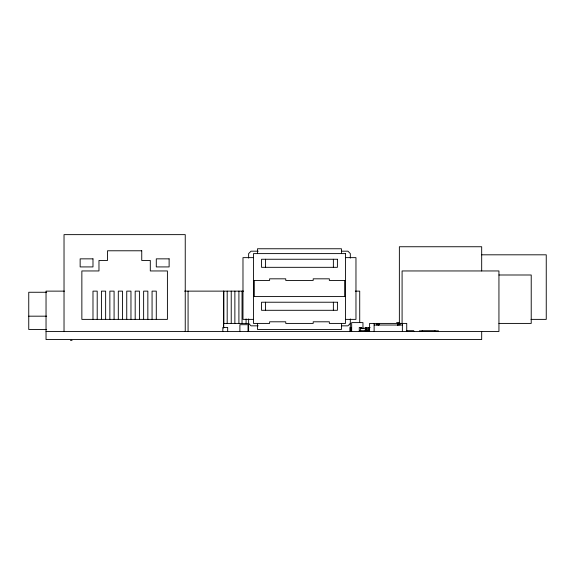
<?xml version="1.0" encoding="UTF-8"?>
<svg xmlns="http://www.w3.org/2000/svg" width="575" height="575" viewBox="0 0 575 575"><rect width="100%" height="100%" fill="white"/><g stroke="black" fill="none" stroke-linecap="round" stroke-linejoin="round"><path stroke-width="0.86" d="M350.319 323.416L347.904 325.838L341.442 325.838M258.225 251.182L251.052 251.182L248.63 253.604L248.63 258.082M341.442 251.182L347.904 251.182L350.319 253.604L350.319 258.082M481.685 254.811L546.25 254.811L546.25 319.377L531.005 319.377M253.474 257.636L242.981 257.636L242.981 319.377L253.474 319.377M345.482 257.636L355.968 257.636L355.968 319.377L345.482 319.377M498.942 274.994L531.221 274.994L531.221 323.416L498.942 323.416M253.474 280.435L269.618 280.435L269.618 278.825L285.753 278.825L285.753 280.435L313.195 280.435L313.195 278.825L329.338 278.825L329.338 280.435L345.482 280.435M64.458 291.13L46.036 291.13L46.036 339.552L481.685 339.552L481.685 331.488M184.582 291.13L243.656 291.13M355.307 291.13L359.72 291.13L359.72 322.518M46.683 292.258L28.75 292.258L28.75 329.468L46.683 329.468M253.474 296.578L345.482 296.578M28.75 316.178L46.683 316.178M396.621 322.604L399.747 322.604M248.716 323.416L223.711 323.416L223.711 327.901M374.124 325.026L402.371 325.026M258.225 325.838L251.052 325.838L248.63 323.416M370.099 327.441L368.323 327.441L368.467 330.675M360.654 328.253L365.305 328.253M369.603 330.675L359.698 330.675L359.698 331.488M406.733 330.675L413.777 330.675L413.777 331.488M422.187 330.841L419.405 330.841L419.405 331.488M434.98 330.841L438.452 330.841L438.452 331.488M46.036 331.488L498.942 331.488L498.942 270.954L402.09 270.954L402.09 323.473M70.452 340.364L72.062 340.364M481.685 270.954L481.685 246.747L399.366 246.747L399.366 323.459M434.98 331.488L434.98 330.675L422.187 330.675L422.187 331.488M406.733 331.488L406.733 323.416L369.603 323.416L369.603 331.488M402.371 323.416L402.371 331.488M399.984 323.416L399.984 325.026M398.971 323.416L398.971 325.026M398.188 323.416L398.188 325.026M397.699 323.416L397.699 325.026M397.526 323.416L397.526 325.026M378.961 323.416L378.961 325.026M378.796 323.416L378.796 325.026M378.3 323.416L378.3 325.026M377.516 323.416L377.516 325.026M376.51 323.416L376.51 325.026M374.124 323.416L374.124 331.488M369.315 327.448L369.315 330.675M367.339 330.675L367.339 327.448L365.269 327.448L365.269 330.675M366.527 327.448L366.527 330.675M366.074 327.448L366.074 330.675M362.962 328.821L362.962 322.604L351.663 322.604L351.663 331.488M361.459 328.253L361.459 327.448L359.267 327.448L359.267 331.488M360.654 327.448L360.654 330.675M351.268 331.488L351.268 327.448L350.01 327.448L350.01 331.488M350.319 318.952L350.319 331.488M344.669 280.435L344.669 296.578M341.442 253.604L341.442 248.759L257.507 248.759L257.507 253.604M341.442 323.416L341.442 329.468L257.507 329.468L257.507 323.416M333.371 259.253L333.371 267.325M333.371 302.227L333.371 310.299M265.578 259.253L265.578 267.325M265.578 302.227L265.578 310.299M254.279 280.435L254.279 296.578M248.63 318.952L248.63 331.488M248.033 331.488L248.033 324.702L239.897 324.702L239.897 331.488M246.078 318.931L246.078 323.416M242.039 291.13L242.039 323.416M238.912 291.13L238.912 323.416M234.873 291.13L234.873 323.416M231.229 291.13L231.229 323.416M227.671 331.488L227.671 327.448L222.834 327.448L222.834 331.488M227.19 291.13L227.19 323.416M223.862 291.13L223.862 323.416M223.589 291.13L223.589 327.901M188.075 291.13L188.075 331.488M185.243 331.488L185.243 234.636L64.026 234.636L64.026 331.488M156.285 319.377L156.285 291.13L152.066 291.13L152.066 319.377M147.847 319.377L147.847 291.13L143.628 291.13L143.628 319.377M139.409 319.377L139.409 291.13L135.183 291.13L135.183 319.377M130.963 319.377L130.963 291.13L126.744 291.13L126.744 319.377M122.525 319.377L122.525 291.13L118.306 291.13L118.306 319.377M114.087 319.377L114.087 291.13L109.861 291.13L109.861 319.377M105.642 319.377L105.642 291.13L101.423 291.13L101.423 319.377M97.204 319.377L97.204 291.13L92.985 291.13L92.985 319.377M141.745 250.779L107.525 250.779L107.525 260.461L98.972 260.461L98.972 270.954L81.858 270.954L81.858 319.377L167.411 319.377L167.411 270.954L150.298 270.954L150.298 260.461L141.745 260.461L141.745 250.779M345.482 253.604L253.474 253.604L253.474 323.416L269.618 323.416L269.618 321.799L285.753 321.799L285.753 323.416L313.195 323.416L313.195 321.799L329.338 321.799L329.338 323.416L345.482 323.416L345.482 253.604M92.985 258.851L80.148 258.851L80.148 266.922L92.985 266.922L92.985 258.851M169.122 258.851L156.285 258.851L156.285 266.922L169.122 266.922L169.122 258.851M337.41 259.253L261.546 259.253L261.546 267.325L337.41 267.325L337.41 259.253M337.41 302.227L261.546 302.227L261.546 310.299L337.41 310.299L337.41 302.227"/></g></svg>
